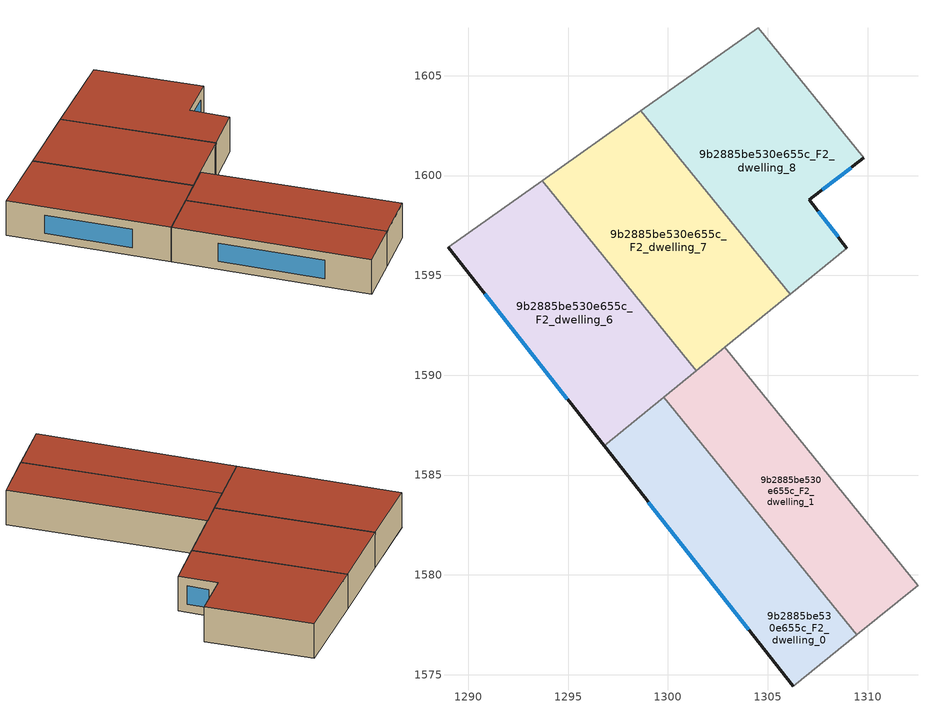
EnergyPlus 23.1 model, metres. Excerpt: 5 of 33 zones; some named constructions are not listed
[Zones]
9b2885be530e655c_F2_dwelling_0
 floor to 9b2885be530e655c_F1_dwelling_0 (EU_floor_Construction): 1299.78,1588.9 1309.45,1577 1306.28,1574.43 1296.8,1586.48 z6
 wall outside (EU_wall_Construction): 1296.8,1586.48 1306.28,1574.43 z6:9
 wall adiabatic (EU_wall_Construction): 1306.28,1574.43 1309.45,1577 z6:9
 wall to 9b2885be530e655c_F2_dwelling_6 (EU_wall_Construction): 1299.78,1588.9 1296.8,1586.48 z6:9
 wall to 9b2885be530e655c_F2_dwelling_1 (EU_wall_Construction): 1309.45,1577 1299.78,1588.9 z6:9
 window (EU_Window_Construction): 1299.02,1583.65 1304.05,1577.26 z6.7:8.3
 roof outside (EU_roof_Construction): 1309.45,1577 1299.78,1588.9 1296.8,1586.48 1306.28,1574.43 z9
9b2885be530e655c_F2_dwelling_1
 floor to 9b2885be530e655c_F1_dwelling_1 (EU_floor_Construction): 1302.86,1591.4 1312.52,1579.5 1309.45,1577 1299.78,1588.9 z6
 wall adiabatic (EU_wall_Construction): 1309.45,1577 1312.52,1579.5 z6:9
 wall to 9b2885be530e655c_F2_dwelling_7 (EU_wall_Construction): 1302.86,1591.4 1301.42,1590.23 z6:9
 wall to 9b2885be530e655c_F2_dwelling_2 (EU_wall_Construction): 1312.52,1579.5 1302.86,1591.4 z6:9
 wall to 9b2885be530e655c_F2_dwelling_6 (EU_wall_Construction): 1301.42,1590.23 1299.78,1588.9 z6:9
 roof outside (EU_roof_Construction): 1312.52,1579.5 1302.86,1591.4 1299.78,1588.9 1309.45,1577 z9
9b2885be530e655c_F2_dwelling_6
 floor to 9b2885be530e655c_F1_dwelling_6 (EU_floor_Construction): 1293.7,1599.74 1301.42,1590.23 1296.8,1586.48 1288.99,1596.41 z6
 wall outside (EU_wall_Construction): 1288.99,1596.41 1296.8,1586.48 z6:9
 wall adiabatic (EU_wall_Construction): 1293.7,1599.74 1288.99,1596.41 z6:9
 wall to 9b2885be530e655c_F2_dwelling_7 (EU_wall_Construction): 1301.42,1590.23 1293.7,1599.74 z6:9
 window (EU_Window_Construction): 1290.82,1594.08 1294.96,1588.81 z6.7:8.3
 roof outside (EU_roof_Construction): 1301.42,1590.23 1293.7,1599.74 1288.99,1596.41 1296.8,1586.48 z9
9b2885be530e655c_F2_dwelling_7
 floor to 9b2885be530e655c_F1_dwelling_7 (EU_floor_Construction): 1298.64,1603.24 1306.11,1594.04 1301.42,1590.23 1293.7,1599.74 z6
 wall adiabatic (EU_wall_Construction): 1298.64,1603.24 1293.7,1599.74 z6:9
 wall to 9b2885be530e655c_F2_dwelling_8 (EU_wall_Construction): 1306.11,1594.04 1298.64,1603.24 z6:9
 wall to 9b2885be530e655c_F2_dwelling_2 (EU_wall_Construction): 1302.86,1591.4 1305.93,1593.89 z6:9
 wall to 9b2885be530e655c_F2_dwelling_3 (EU_wall_Construction): 1305.93,1593.89 1306.12,1594.04 z6:9
 roof outside (EU_roof_Construction): 1306.11,1594.04 1298.64,1603.24 1293.7,1599.74 1301.42,1590.23 z9
9b2885be530e655c_F2_dwelling_8
 floor to 9b2885be530e655c_F1_dwelling_8 (EU_floor_Construction): 1304.52,1607.4 1309.81,1600.88 1307.09,1598.79 1308.96,1596.36 1306.11,1594.04 1298.64,1603.24 z6
 wall outside (EU_wall_Construction): 1308.96,1596.36 1307.09,1598.79 1309.81,1600.88 z6:9
 wall adiabatic (EU_wall_Construction): 1304.52,1607.4 1298.64,1603.24 z6:9
 wall to 9b2885be530e655c_F2_dwelling_9 (EU_wall_Construction): 1309.81,1600.88 1304.52,1607.4 z6:9
 wall to 9b2885be530e655c_F2_dwelling_3 (EU_wall_Construction): 1306.12,1594.04 1308.96,1596.36 z6:9
 window (EU_Window_Construction): 1307.73,1599.28 1309.17,1600.39 / 1308.52,1596.93 1307.53,1598.22 z6.7:8.3
 roof outside (EU_roof_Construction): 1308.96,1596.36 1307.09,1598.79 1309.81,1600.88 1304.52,1607.4 1298.64,1603.24 1306.11,1594.04 z9
[HVACTEMPLATE:THERMOSTAT] Constant Heating Setpoint=20; Constant Cooling Setpoint=50
EU_HeatOnly_9b2885be530e655c_F0_dwelling_0; EU_HeatOnly_9b2885be530e655c_F0_dwelling_1; EU_HeatOnly_9b2885be530e655c_F0_dwelling_2; EU_HeatOnly_9b2885be530e655c_F0_dwelling_3; EU_HeatOnly_9b2885be530e655c_F0_dwelling_4; EU_HeatOnly_9b2885be530e655c_F0_dwelling_5; EU_HeatOnly_9b2885be530e655c_F0_dwelling_6; EU_HeatOnly_9b2885be530e655c_F0_dwelling_7; EU_HeatOnly_9b2885be530e655c_F0_dwelling_8; EU_HeatOnly_9b2885be530e655c_F0_dwelling_9; EU_HeatOnly_9b2885be530e655c_F0_dwelling_10; EU_HeatOnly_9b2885be530e655c_F1_dwelling_0; EU_HeatOnly_9b2885be530e655c_F1_dwelling_1; EU_HeatOnly_9b2885be530e655c_F1_dwelling_2; EU_HeatOnly_9b2885be530e655c_F1_dwelling_3; EU_HeatOnly_9b2885be530e655c_F1_dwelling_4; EU_HeatOnly_9b2885be530e655c_F1_dwelling_5; EU_HeatOnly_9b2885be530e655c_F1_dwelling_6; EU_HeatOnly_9b2885be530e655c_F1_dwelling_7; EU_HeatOnly_9b2885be530e655c_F1_dwelling_8; EU_HeatOnly_9b2885be530e655c_F1_dwelling_9; EU_HeatOnly_9b2885be530e655c_F1_dwelling_10; EU_HeatOnly_9b2885be530e655c_F2_dwelling_0; EU_HeatOnly_9b2885be530e655c_F2_dwelling_1; EU_HeatOnly_9b2885be530e655c_F2_dwelling_2; EU_HeatOnly_9b2885be530e655c_F2_dwelling_3; EU_HeatOnly_9b2885be530e655c_F2_dwelling_4; EU_HeatOnly_9b2885be530e655c_F2_dwelling_5; EU_HeatOnly_9b2885be530e655c_F2_dwelling_6; EU_HeatOnly_9b2885be530e655c_F2_dwelling_7; EU_HeatOnly_9b2885be530e655c_F2_dwelling_8; EU_HeatOnly_9b2885be530e655c_F2_dwelling_9; EU_HeatOnly_9b2885be530e655c_F2_dwelling_10
[SCHEDULE:CONSTANT]
Name | Hourly Value
EU_AlwaysOn | 1
EU_CoolingOff | 0
[SCHEDULE:FILE] Column Number=1; Rows to Skip at Top=0; Number of Hours of Data=8760; Column Separator=Comma; Interpolate to Timestep=No; Minutes per Item=60; Adjust Schedule for Daylight Savings=Yes
Name | File
EU_Step8_GainSchedule_9b2885be530e655c_F1_dwelling_3_f000 | ../../schedules/9b2885be530e655c/9b2885be530e655c_F1_dwelling_3_f000_gain.csv
EU_Step8_GainSchedule_9b2885be530e655c_F1_dwelling_4_f000 | ../../schedules/9b2885be530e655c/9b2885be530e655c_F1_dwelling_4_f000_gain.csv
EU_Step8_GainSchedule_9b2885be530e655c_F1_dwelling_5_f000 | ../../schedules/9b2885be530e655c/9b2885be530e655c_F1_dwelling_5_f000_gain.csv
EU_Step8_GainSchedule_9b2885be530e655c_F1_dwelling_6_f000 | ../../schedules/9b2885be530e655c/9b2885be530e655c_F1_dwelling_6_f000_gain.csv
EU_Step8_GainSchedule_9b2885be530e655c_F1_dwelling_7_f000 | ../../schedules/9b2885be530e655c/9b2885be530e655c_F1_dwelling_7_f000_gain.csv
EU_Step8_GainSchedule_9b2885be530e655c_F1_dwelling_8_f000 | ../../schedules/9b2885be530e655c/9b2885be530e655c_F1_dwelling_8_f000_gain.csv
EU_Step8_GainSchedule_9b2885be530e655c_F1_dwelling_9_f000 | ../../schedules/9b2885be530e655c/9b2885be530e655c_F1_dwelling_9_f000_gain.csv
EU_Step8_GainSchedule_9b2885be530e655c_F1_dwelling_10_f000 | ../../schedules/9b2885be530e655c/9b2885be530e655c_F1_dwelling_10_f000_gain.csv
EU_Step8_GainSchedule_9b2885be530e655c_F2_dwelling_0_f000 | ../../schedules/9b2885be530e655c/9b2885be530e655c_F2_dwelling_0_f000_gain.csv
EU_Step8_GainSchedule_9b2885be530e655c_F2_dwelling_1_f000 | ../../schedules/9b2885be530e655c/9b2885be530e655c_F2_dwelling_1_f000_gain.csv
EU_Step8_GainSchedule_9b2885be530e655c_F2_dwelling_2_f000 | ../../schedules/9b2885be530e655c/9b2885be530e655c_F2_dwelling_2_f000_gain.csv
EU_Step8_GainSchedule_9b2885be530e655c_F2_dwelling_3_f000 | ../../schedules/9b2885be530e655c/9b2885be530e655c_F2_dwelling_3_f000_gain.csv
EU_Step8_GainSchedule_9b2885be530e655c_F2_dwelling_4_f000 | ../../schedules/9b2885be530e655c/9b2885be530e655c_F2_dwelling_4_f000_gain.csv
EU_Step8_GainSchedule_9b2885be530e655c_F2_dwelling_5_f000 | ../../schedules/9b2885be530e655c/9b2885be530e655c_F2_dwelling_5_f000_gain.csv
EU_Step8_GainSchedule_9b2885be530e655c_F2_dwelling_6_f000 | ../../schedules/9b2885be530e655c/9b2885be530e655c_F2_dwelling_6_f000_gain.csv
EU_Step8_GainSchedule_9b2885be530e655c_F2_dwelling_7_f000 | ../../schedules/9b2885be530e655c/9b2885be530e655c_F2_dwelling_7_f000_gain.csv
EU_Step8_GainSchedule_9b2885be530e655c_F2_dwelling_8_f000 | ../../schedules/9b2885be530e655c/9b2885be530e655c_F2_dwelling_8_f000_gain.csv
EU_Step8_GainSchedule_9b2885be530e655c_F2_dwelling_9_f000 | ../../schedules/9b2885be530e655c/9b2885be530e655c_F2_dwelling_9_f000_gain.csv
EU_Step8_GainSchedule_9b2885be530e655c_F2_dwelling_10_f000 | ../../schedules/9b2885be530e655c/9b2885be530e655c_F2_dwelling_10_f000_gain.csv
